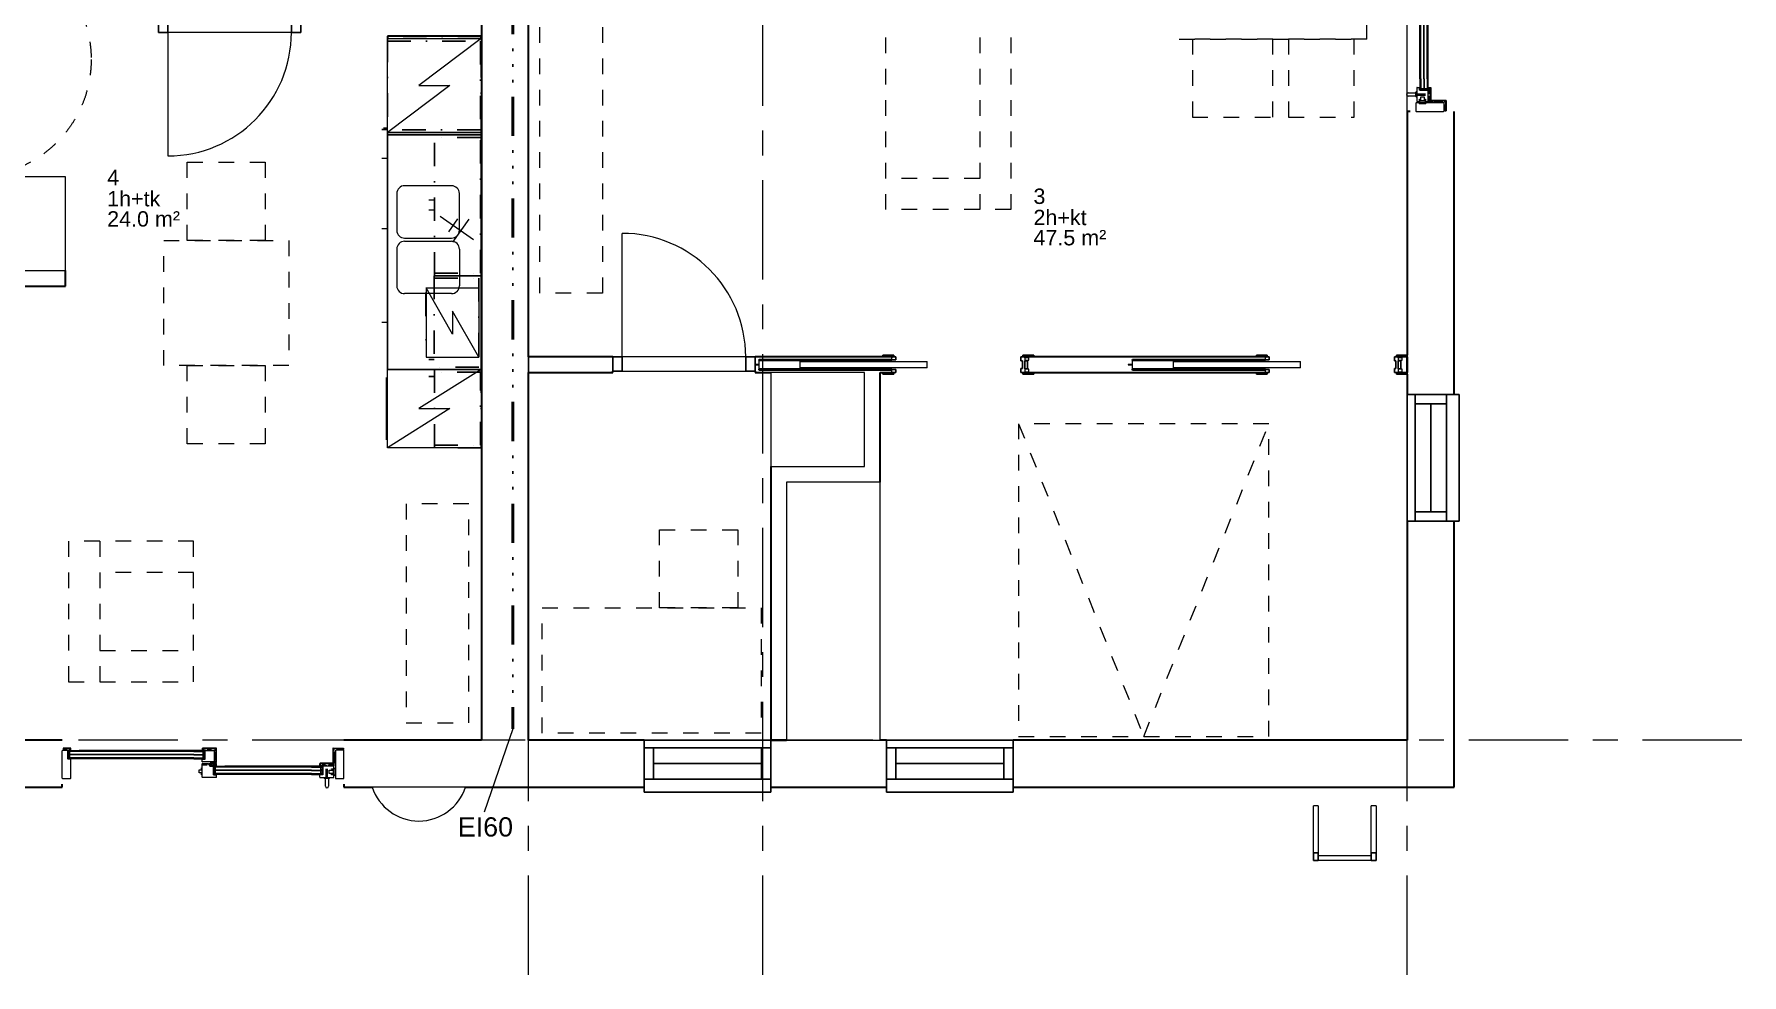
# Model space of a CAD drawing. Header units: millimetres. Extents: x -46592 to 140440, y -36427 to 76663.
# Drawn here: x 38214 to 49133, y 32118 to 38132 of the extents above; entities that cross this region are included whole.
import ezdxf

# ---------------------------------------------------------------- set-up
doc = ezdxf.new("R2010")
doc.units = ezdxf.units.MM
for name, pattern in [('Dash', [317.5, 158.75, -158.75]), ('Grid Line', [1111.25, 635, -158.75, 158.75, -158.75]), ('Katkoviiva 2mm', [200, 100, -100]), ('Katkoviiva 3mm', [300, 150, -150]), ('PALOALUE', [650, 250, -100, 0, -100, 0, -100, 0, -100]), ('Pistekatko 3_2_mm', [350, 150, -100, 0, -100]), ('Pistekatko tiheä', [185, 85, -50, 0, -50])]:
    doc.linetypes.add(name, pattern=pattern)
for name, color, linetype, lineweight in [('AR-A_MERKINNÄT', 8, 'Continuous', 18), ('AR-A_MERKINNÄT-1', 8, 'Dash', 18), ('AR-A_MERKINNÄT-2', 8, 'Continuous', 25), ('AR-A_MERKINNÄT-3', 8, 'Pistekatko tiheä', 25), ('AR-A_MERKINNÄT-4', 8, 'PALOALUE', 50), ('AR-A_MERKINNÄT_TXT', 8, 'Continuous', 9), ('AR-C_APUVIIVA-3', 1, 'Katkoviiva 2mm', 18), ('AR-T_TEKSTI-HNRO', 3, 'Continuous', 9), ('AR-X1_EROHUTVIIVA', 11, 'Continuous', 18), ('AR-X2_OHUTVIIVA', 9, 'Continuous', 18), ('AR-Y_MODVIIVA-1', 8, 'Grid Line', 9), ('AR1235_VP', 6, 'Continuous', 18), ('AR1241_US-1', 1, 'Continuous', 35), ('AR1242_IKKUNA', 4, 'Continuous', 18), ('AR1242_IKKUNA-1', 4, 'Continuous', 25), ('AR1243_ULKOOVI', 3, 'Continuous', 18), ('AR1243_ULKOOVI-1', 3, 'Continuous', 25), ('AR1311_VS', 2, 'Continuous', 18), ('AR1311_VS-1', 2, 'Continuous', 35), ('AR1331_KIINTO', 3, 'Continuous', 18), ('AR1331_KIINTO-1', 3, 'Continuous', 25), ('AR1331_KIINTO-2', 3, 'Pistekatko 3_2_mm', 25), ('AR19_MUURAK', 6, 'Continuous', 18), ('AR19_MUURAK-1', 6, 'Continuous', 25), ('AR21_PUTKIOSA', 6, 'Continuous', 18), ('AR23_SÄHKÖ-OSA', 6, 'Continuous', 18), ('AR23_SÄHKÖ-OSA-2', 6, 'Katkoviiva 3mm', 18)]:
    doc.layers.add(name, color=color, linetype=linetype, lineweight=lineweight)
doc.styles.add('Arial_2', font='arial.ttf', dxfattribs={"height": 98.353293})
doc.styles.add('Arial_3', font='arial.ttf', dxfattribs={"height": 122.941617})

# ---------------------------------------------------------------- blocks, each defined once
blk = doc.blocks.new('SD CLEAR SLIDING TYPE A - Black _RAL 9011__Ext_ _ Chestnut Stained Wood_Int_-1707675-04 2_ krs')
at = {"layer": 'AR-A_MERKINNÄT'}
for p, q in [((-637, 95), (-637, 145)), ((-617, 145), (-617, 95)), ((-735, 93), (-735, -82)), ((-684, 96), (-732, 96)), ((-685, 73), (-685, 31)), ((-685, 73), (-681, 73)), ((-681, 31), (-685, 31)), ((-681, 73), (-681, 93)), ((-674, 73), (-681, 73)), ((-681, 73), (-681, 31)), ((-681, 73), (-674, 73)), ((-681, 31), (-681, 73)), ((-681, -82), (-681, 31)), ((-681, 31), (-674, 31)), ((-674, 31), (-681, 31)), ((-668, 70), (-674, 73)), ((-674, 73), (-668, 70)), ((-674, 31), (-668, 35)), ((-668, 35), (-674, 31)), ((-673, 14), (-640, 14)), ((-673, 14), (-673, -2)), ((-672, 87), (-672, 73)), ((-672, 73), (-664, 71)), ((-664, 33), (-672, 31)), ((-664, 33), (-672, 31)), ((-672, 31), (-672, 19)), ((-671, 12), (-671, 7)), ((-660, 12), (-671, 12)), ((-671, 7), (-669, 7)), ((-591, 89), (-670, 89)), ((-591, 89), (-670, 89)), ((-669, 16), (-603, 16)), ((-668, 35), (-668, 70)), ((-668, 70), (-668, 35)), ((-668, 7), (-668, 0)), ((-664, 71), (-657, 71)), ((-657, 68), (-664, 68)), ((-664, 68), (-664, 63)), ((-664, 63), (-642, 63)), ((-664, 41), (-664, 36)), ((-642, 41), (-664, 41)), ((-664, 41), (-664, 36)), ((-664, 36), (-657, 36)), ((-664, 36), (-657, 36)), ((-657, 33), (-664, 33)), ((-657, 33), (-664, 33)), ((-660, 0), (-660, 12)), ((-659, 16), (-659, 14)), ((-641, 12), (-659, 12)), ((-659, 12), (-659, 0)), ((-657, 71), (-657, 68)), ((-657, 36), (-657, 33)), ((-657, 36), (-657, 33)), ((-652, 9), (-654, 8)), ((-654, 8), (-646, 8)), ((-652, 16), (-652, 9)), ((-652, 9), (-648, 9)), ((-648, 16), (-648, 9)), ((-648, 9), (-646, 8)), ((-644, 89), (-644, 92)), ((-609, 89), (-644, 89)), ((-642, 63), (-642, 41)), ((-641, 95), (-612, 95)), ((-641, 0), (-641, 12)), ((-641, 7), (-641, -2)), ((-640, 16), (-640, 14)), ((-640, 14), (-640, 9)), ((-622, 9), (-622, 14)), ((-622, 14), (-601, 14)), ((-621, 16), (-621, 14)), ((-603, 12), (-621, 12)), ((-621, 12), (-621, 9)), ((-614, 9), (-616, 8)), ((-616, 8), (-608, 8)), ((-614, 16), (-614, 9)), ((-614, 9), (-610, 9)), ((-613, -2), (-613, 7)), ((-610, 16), (-610, 9)), ((-610, 9), (-608, 8)), ((-609, 92), (-609, 89)), ((-603, 0), (-603, 12)), ((-602, 14), (-602, 16)), ((-601, 14), (-601, 0)), ((-601, 12), (-591, 12)), ((-591, 11), (-601, 11)), ((-600, 18), (-600, 71)), ((-600, 18), (-600, 71)), ((-600, 71), (-582, 71)), ((-584, 89), (-591, 89)), ((-584, 89), (-591, 89)), ((-591, 14), (-591, 12)), ((-591, 14), (-582, 14)), ((-591, 8), (-591, 11)), ((-584, 8), (-591, 8)), ((-590, 69), (-590, 71)), ((-582, 69), (-590, 69)), ((-584, 0), (-584, 8)), ((-582, 87), (-582, 71)), ((-582, 71), (-582, 69)), ((-582, 14), (-582, -1)), ((80, 12), (80, -1)), ((81, 14), (89, 14)), ((81, 12), (87, 12)), ((81, 10), (81, 12)), ((81, 0), (81, 7)), ((87, 9), (82, 9)), ((82, 8), (88, 8)), ((87, 12), (87, 9)), ((89, 14), (89, 12)), ((99, 12), (89, 12)), ((89, 11), (98, 11)), ((89, 9), (89, 10)), ((98, 71), (98, 18)), ((99, 10), (99, 0)), ((100, 14), (100, 16)), ((121, 16), (100, 16)), ((119, 14), (100, 14)), ((100, 12), (118, 12)), ((100, 0), (100, 12)), ((108, 9), (106, 8)), ((106, 8), (113, 8)), ((108, 16), (108, 9)), ((108, 9), (112, 9)), ((112, 16), (112, 9)), ((112, 9), (113, 8)), ((115, 7), (115, 0)), ((118, 7), (116, 7)), ((117, 0), (117, 6)), ((117, 6), (119, 6)), ((118, 12), (118, 7)), ((119, 16), (119, 14)), ((120, 7), (120, 13)), ((121, 16), (121, 0)), ((140, 11), (170, 11)), ((140, -1), (140, 11)), ((1011, 93), (1011, -29)), ((1062, 96), (1014, 96)), ((1065, 93), (1065, -82)), ((-733, -99), (-733, -91)), ((-732, -85), (-684, -85)), ((-732, -91), (-723, -91)), ((-666, -99), (-732, -99)), ((-724, -92), (-731, -92)), ((-731, -92), (-731, -97)), ((-730, -97), (-724, -97)), ((-724, -97), (-724, -92)), ((-722, -92), (-722, -97)), ((-722, -97), (-714, -97)), ((-714, -97), (-714, -88)), ((-713, -87), (-713, -85)), ((-694, -87), (-713, -87)), ((-695, -88), (-713, -88)), ((-713, -88), (-713, -97)), ((-713, -97), (-695, -97)), ((-706, -91), (-707, -93)), ((-707, -93), (-700, -93)), ((-706, -85), (-706, -91)), ((-706, -91), (-702, -91)), ((-702, -85), (-702, -91)), ((-702, -91), (-700, -93)), ((-695, -97), (-695, -88)), ((-694, -85), (-694, -87)), ((-693, -88), (-693, -97)), ((-692, -97), (-667, -97)), ((-681, -27), (-677, -27)), ((-681, -34), (-672, -34)), ((-681, -38), (-672, -38)), ((-677, -46), (-681, -46)), ((-681, -53), (-677, -53)), ((-681, -61), (-672, -61)), ((-681, -64), (-672, -64)), ((-677, -72), (-681, -72)), ((-677, -8), (-677, -16)), ((-677, -16), (-671, -16)), ((-677, -27), (-677, -46)), ((-677, -53), (-677, -72)), ((-665, -7), (-676, -7)), ((-667, -26), (-676, -26)), ((-676, -45), (-676, -27)), ((-676, -27), (-667, -27)), ((-667, -45), (-676, -45)), ((-676, -46), (-667, -46)), ((-667, -52), (-676, -52)), ((-676, -72), (-676, -54)), ((-676, -54), (-667, -54)), ((-667, -72), (-676, -72)), ((-676, -73), (-667, -73)), ((-674, -85), (-674, -93)), ((-667, -85), (-674, -85)), ((-667, -93), (-674, -93)), ((-673, -2), (-583, -2)), ((-672, -34), (-671, -32)), ((-672, -38), (-672, -34)), ((-672, -38), (-671, -40)), ((-672, -61), (-671, -59)), ((-672, -64), (-672, -61)), ((-672, -64), (-671, -66)), ((-671, -16), (-671, -9)), ((-671, -40), (-671, -32)), ((-671, -66), (-671, -59)), ((-670, -9), (-667, -9)), ((-668, 0), (-661, 0)), ((-666, -9), (-666, -25)), ((-666, -28), (-666, -45)), ((-666, -47), (-666, -52)), ((-666, -54), (-666, -71)), ((-666, -73), (-666, -85)), ((-666, -97), (-666, -93)), ((-665, -98), (-665, -8)), ((-659, 0), (-641, 0)), ((-644, -1), (-609, -1)), ((-613, 0), (-603, 0)), ((-601, 0), (-584, 0)), ((80, -2), (119, -2)), ((80, -7), (80, -99)), ((91, -7), (80, -7)), ((80, -99), (169, -99)), ((81, -88), (87, -88)), ((81, -91), (81, -88)), ((81, -91), (87, -91)), ((98, 0), (82, 0)), ((82, -9), (86, -9)), ((82, -9), (82, -25)), ((82, -26), (92, -26)), ((82, -27), (82, -44)), ((82, -27), (91, -27)), ((82, -45), (91, -45)), ((82, -46), (92, -46)), ((82, -47), (82, -52)), ((82, -52), (91, -52)), ((82, -54), (82, -72)), ((82, -54), (91, -54)), ((82, -72), (91, -72)), ((82, -73), (92, -73)), ((82, -85), (82, -73)), ((89, -85), (82, -85)), ((82, -93), (89, -93)), ((82, -97), (82, -93)), ((114, -97), (82, -97)), ((86, -9), (86, -16)), ((86, -16), (92, -16)), ((86, -32), (86, -40)), ((86, -32), (88, -34)), ((86, -40), (88, -38)), ((86, -59), (88, -61)), ((86, -59), (86, -66)), ((86, -66), (88, -64)), ((87, -88), (87, -91)), ((88, -9), (91, -9)), ((88, -9), (88, -14)), ((88, -14), (91, -14)), ((88, -34), (95, -34)), ((88, -34), (88, -38)), ((88, -38), (95, -38)), ((88, -61), (88, -64)), ((88, -61), (95, -61)), ((88, -64), (95, -64)), ((89, -93), (89, -85)), ((91, -9), (91, -14)), ((91, -27), (91, -45)), ((91, -54), (91, -72)), ((92, -46), (92, -26)), ((92, -53), (95, -53)), ((92, -53), (92, -73)), ((92, -72), (95, -72)), ((92, -8), (92, -16)), ((93, -26), (95, -26)), ((93, -45), (95, -45)), ((95, -82), (95, -11)), ((95, -11), (170, -11)), ((149, -84), (97, -84)), ((115, 0), (101, 0)), ((114, -86), (114, -97)), ((114, -86), (136, -86)), ((116, -84), (116, -86)), ((116, -88), (134, -88)), ((116, -97), (116, -88)), ((116, -97), (134, -97)), ((120, 0), (117, 0)), ((123, -91), (121, -93)), ((121, -93), (129, -93)), ((123, -84), (123, -91)), ((123, -91), (127, -91)), ((127, -84), (127, -91)), ((127, -91), (129, -93)), ((134, -97), (134, -88)), ((135, -84), (135, -86)), ((136, -97), (136, -86)), ((168, -97), (136, -97)), ((152, -29), (152, -81)), ((170, -29), (152, -29)), ((161, -87), (161, -93)), ((170, -87), (161, -87)), ((161, -93), (168, -93)), ((168, -93), (168, -97)), ((170, -11), (170, -29)), ((170, -99), (170, -87)), ((1011, -29), (1029, -29)), ((1011, -87), (1020, -87)), ((1011, -87), (1011, -98)), ((1012, -99), (1060, -99)), ((1013, -88), (1018, -88)), ((1013, -91), (1013, -88)), ((1018, -91), (1013, -91)), ((1013, -93), (1020, -93)), ((1013, -97), (1013, -93)), ((1039, -97), (1013, -97)), ((1018, -88), (1018, -91)), ((1020, -87), (1020, -93)), ((1029, -83), (1029, -29)), ((1062, -85), (1031, -85)), ((1039, -88), (1039, -97)), ((1040, -85), (1040, -87)), ((1059, -88), (1041, -88)), ((1041, -88), (1041, -97)), ((1041, -97), (1059, -97)), ((1048, -91), (1046, -93)), ((1046, -93), (1054, -93)), ((1048, -85), (1048, -91)), ((1048, -91), (1052, -91)), ((1052, -85), (1052, -91)), ((1052, -91), (1054, -93)), ((1059, -87), (1059, -85)), ((1059, -97), (1059, -88)), ((1060, -90), (1060, -88)), ((1060, -99), (1060, -90))]:
    blk.add_line(p, q, dxfattribs=at)
for centre, radius, start, end in [((-627, 145), 10, 0, 180), ((-732, 93), 3, 90, 180), ((-684, 93), 3, 0, 90), ((-670, 87), 2, 90, 180), ((-669, 19), 3, 180, 270), ((-669, 7), 0.5, 360, 90), ((-668, 0), 0.5, 180, 270), ((-661, 0), 0.5, 270, 0), ((-641, 92), 3, 90, 180), ((-612, 92), 3, 0, 90), ((-603, 19), 3, 270, 0), ((-584, 87), 2, 0.3256, 90), ((81, 12), 1.5, 90, 180), ((82, 10), 0.5, 180, 270), ((82, 7), 0.5, 90, 180), ((82, 0), 0.5, 180, 270), ((88, 9), 1, 270, 0), ((89, 10), 0.5, 90, 180), ((100, 18), 2, 180, 270), ((98, 10), 0.5, 0, 90), ((98, 0), 0.5, 270, 360), ((101, 12), 1.5, 106.2331, 180), ((101, 0), 0.5, 180, 270), ((116, 7), 0.5, 90, 180), ((115, 0), 0.5, 270, 360), ((117, 0), 0.5, 180, 270), ((119, 13), 1, 360, 90), ((119, 7), 1, 270, 0), ((1014, 93), 3, 87.2605, 182.5626), ((1062, 93), 3, 0, 90), ((-732, -82), 3, 180, 270), ((-732, -91), 0.5, 90, 180), ((-732, -99), 0.5, 180, 270), ((-730, -97), 0.5, 180, 270), ((-724, -97), 0.5, 270, 0), ((-723, -92), 1, 0, 90), ((-722, -97), 0.5, 180, 270), ((-713, -88), 1, 90, 180), ((-714, -97), 0.5, 270.3394, 0), ((-695, -97), 0.5, 270, 0), ((-694, -88), 1, 0, 90), ((-692, -97), 0.5, 180, 270), ((-684, -82), 3, 270, 0), ((-676, -8), 1, 90, 180), ((-676, -27), 1, 90, 180), ((-676, -45), 1, 180, 270), ((-676, -53), 1, 90, 180), ((-676, -72), 1, 180, 270), ((-670, -9), 0.5, 90, 180), ((-667, -9), 0.5, 360, 90), ((-667, -25), 0.5, 270, 0), ((-667, -28), 0.5, 0, 90), ((-667, -45), 0.5, 270, 0), ((-667, -47), 0.5, 0, 90), ((-667, -52), 0.5, 270, 0), ((-667, -54), 0.5, 0, 90), ((-667, -71), 0.5, 270, 0), ((-667, -73), 0.5, 0, 90), ((-667, -85), 0.5, 270, 0), ((-667, -93), 0.5, 0, 90), ((-667, -97), 0.5, 270, 0), ((-666, -98), 1, 270, 0), ((-665, -8), 0.5, 0, 90), ((-583, -1), 0.5, 270, 0), ((80, -1), 0.5, 180, 270), ((80, -7), 0.5, 90, 180), ((80, -99), 0.5, 180, 270), ((82, -25), 0.5, 180, 270), ((82, -27), 0.5, 90, 180), ((82, -44), 0.5, 180, 270), ((82, -47), 0.5, 90, 180), ((82, -52), 0.5, 180, 270), ((82, -54), 0.5, 90, 180), ((82, -97), 0.5, 180, 270), ((91, -53), 1, 0, 90), ((91, -8), 1, 0, 90), ((97, -82), 2, 180, 270), ((119, -1), 1, 270, 30), ((122, 0), 1, 180, 270), ((149, -81), 3, 270, 360), ((169, -99), 0.5, 270, 0), ((1012, -98), 1, 180, 270), ((1013, -93), 0.5, 90, 180), ((1013, -97), 0.5, 180, 270), ((1031, -83), 2, 180, 268.97), ((1040, -88), 1, 90.1375, 180), ((1039, -97), 0.5, 270, 0), ((1059, -88), 1, 0, 90.1375), ((1062, -82), 3, 270, 360)]:
    blk.add_arc(centre, radius, start, end, dxfattribs=at)
at = {"layer": 'AR-A_MERKINNÄT-1'}
for p, q in [((-643, -1), (-643, 2)), ((-643, 2), (-610, 2)), ((-631, 95), (-631, 33)), ((-623, 95), (-623, 33)), ((-610, -1), (-610, 2)), ((-643, -1), (-610, -1))]:
    blk.add_line(p, q, dxfattribs=at)
at = {"layer": 'AR-X2_OHUTVIIVA'}
for p, q in [((-600, 69), (-600, 17)), ((-528, 69), (-600, 69)), ((-594, 63), (-600, 63)), ((-594, 45), (-600, 45)), ((-594, 41), (-600, 41)), ((-594, 23), (-600, 23)), ((-600, 17), (-528, 17)), ((-598, 60), (-595, 63)), ((-598, 48), (-598, 60)), ((-595, 45), (-598, 48)), ((-598, 38), (-595, 41)), ((-598, 26), (-598, 38)), ((-595, 23), (-598, 26)), ((-597, 59), (-595, 62)), ((-597, 48), (-597, 59)), ((-595, 46), (-597, 48)), ((-597, 37), (-595, 40)), ((-597, 26), (-597, 37)), ((-597, 33), (-597, 35)), ((-595, 24), (-597, 26)), ((-528, 63), (-595, 63)), ((-595, 62), (-589, 62)), ((-589, 46), (-595, 46)), ((-528, 45), (-595, 45)), ((-528, 41), (-595, 41)), ((-595, 40), (-589, 40)), ((-589, 24), (-595, 24)), ((-528, 23), (-595, 23)), ((-589, 62), (-589, 46)), ((-589, 62), (-589, 58)), ((-589, 40), (-589, 24)), ((-588, 63), (-588, 45)), ((-588, 41), (-588, 23)), ((-528, 69), (26, 69)), ((-528, 63), (26, 63)), ((-528, 45), (26, 45)), ((-528, 41), (26, 41)), ((-528, 23), (26, 23)), ((-528, 17), (26, 17)), ((26, 69), (98, 69)), ((26, 63), (93, 63)), ((26, 45), (93, 45)), ((26, 41), (93, 41)), ((26, 23), (93, 23)), ((98, 17), (26, 17)), ((80, 87), (80, 71)), ((98, 71), (80, 71)), ((80, 71), (80, 69)), ((80, 69), (91, 69)), ((98, 71), (81, 71)), ((98, 71), (81, 71)), ((82, 89), (89, 89)), ((86, 63), (86, 45)), ((86, 41), (86, 23)), ((87, 62), (87, 46)), ((87, 62), (87, 58)), ((93, 62), (87, 62)), ((87, 46), (93, 46)), ((93, 40), (87, 40)), ((87, 40), (87, 24)), ((87, 24), (93, 24)), ((89, 89), (168, 89)), ((91, 69), (91, 71)), ((92, 63), (98, 63)), ((92, 45), (98, 45)), ((92, 41), (98, 41)), ((92, 23), (98, 23)), ((96, 60), (93, 63)), ((95, 59), (93, 62)), ((93, 46), (95, 48)), ((93, 45), (96, 48)), ((96, 38), (93, 41)), ((95, 37), (93, 40)), ((93, 23), (96, 26)), ((93, 24), (95, 26)), ((95, 48), (95, 59)), ((95, 26), (95, 37)), ((95, 33), (95, 35)), ((96, 48), (96, 60)), ((96, 26), (96, 38)), ((98, 69), (98, 17)), ((127, 5), (127, -1)), ((130, 5), (127, 5)), ((130, -1), (130, 5)), ((170, 87), (170, 2)), ((170, 71), (174, 71)), ((174, 27), (170, 27)), ((174, 71), (174, 59)), ((174, 59), (190, 59)), ((174, 39), (174, 27)), ((190, 39), (174, 39)), ((190, 59), (190, 39)), ((127, -1), (122, -1)), ((167, -1), (130, -1)), ((152, -31), (152, -83)), ((224, -31), (152, -31)), ((158, -37), (152, -37)), ((158, -55), (152, -55)), ((158, -59), (152, -59)), ((158, -77), (152, -77)), ((152, -83), (224, -83)), ((154, -40), (157, -37)), ((154, -52), (154, -40)), ((157, -55), (154, -52)), ((154, -62), (157, -59)), ((154, -74), (154, -62)), ((157, -77), (154, -74)), ((155, -41), (157, -38)), ((155, -52), (155, -41)), ((157, -54), (155, -52)), ((155, -63), (157, -60)), ((155, -74), (155, -63)), ((155, -67), (155, -65)), ((157, -76), (155, -74)), ((224, -37), (157, -37)), ((157, -38), (163, -38)), ((163, -54), (157, -54)), ((224, -55), (157, -55)), ((224, -59), (157, -59)), ((157, -60), (163, -60)), ((163, -76), (157, -76)), ((224, -77), (157, -77)), ((163, -38), (163, -54)), ((163, -38), (163, -42)), ((163, -60), (163, -76)), ((164, -37), (164, -55)), ((164, -59), (164, -77)), ((224, -31), (957, -31)), ((224, -37), (957, -37)), ((224, -55), (957, -55)), ((224, -59), (957, -59)), ((224, -77), (957, -77)), ((224, -83), (957, -83)), ((957, -31), (1029, -31)), ((957, -37), (1024, -37)), ((957, -55), (1024, -55)), ((957, -59), (1024, -59)), ((957, -77), (1024, -77)), ((1029, -83), (957, -83)), ((1017, -37), (1017, -55)), ((1017, -59), (1017, -77)), ((1018, -38), (1018, -54)), ((1018, -38), (1018, -42)), ((1024, -38), (1018, -38)), ((1018, -54), (1024, -54)), ((1024, -60), (1018, -60)), ((1018, -60), (1018, -76)), ((1018, -76), (1024, -76)), ((1023, -37), (1029, -37)), ((1023, -55), (1029, -55)), ((1023, -59), (1029, -59)), ((1023, -77), (1029, -77)), ((1027, -40), (1024, -37)), ((1026, -41), (1024, -38)), ((1024, -54), (1026, -52)), ((1024, -55), (1027, -52)), ((1027, -62), (1024, -59)), ((1026, -63), (1024, -60)), ((1024, -77), (1027, -74)), ((1024, -76), (1026, -74)), ((1026, -52), (1026, -41)), ((1026, -74), (1026, -63)), ((1026, -67), (1026, -65)), ((1027, -52), (1027, -40)), ((1027, -74), (1027, -62)), ((1029, -31), (1029, -83))]:
    blk.add_line(p, q, dxfattribs=at)
for centre, radius, start, end in [((82, 87), 2, 90, 179.5197), ((167, 2), 3, 270, 360), ((168, 87), 2, 0.4144, 90)]:
    blk.add_arc(centre, radius, start, end, dxfattribs=at)
blk = doc.blocks.new('IKK1 - yksiaukkoinen - 8x20-1776327-04 2_ krs')
at = {"layer": 'AR-A_MERKINNÄT-2'}
for p, q in [((-405, 95), (405, 95)), ((-345, 95), (-345, -105)), ((345, 95), (345, -105)), ((-405, -105), (405, -105)), ((-345, -5), (345, -5))]:
    blk.add_line(p, q, dxfattribs=at)
at = {"layer": 'AR-A_MERKINNÄT-3'}
for p, q in [((-405, 95), (405, 95)), ((-345, 95), (-345, -105)), ((345, 95), (345, -105)), ((-405, -105), (405, -105))]:
    blk.add_line(p, q, dxfattribs=at)
at = {"layer": 'AR1242_IKKUNA-1'}
for p, q in [((405, 177), (-405, 177)), ((-405, 177), (-405, -155)), ((405, -155), (405, 177)), ((-405, -155), (405, -155))]:
    blk.add_line(p, q, dxfattribs=at)
blk = doc.blocks.new('Unico_Intonaco_sp90 - Clearance 600-1769936-04 2_ krs')
at = {"layer": 'AR1243_ULKOOVI'}
for p, q in [((-425, 44.3), (-450, 44.3)), ((-450, 44.3), (-450, 29.3)), ((-450, 29.3), (-425.7, 29.3)), ((-425.7, 27), (-441.5, 27)), ((-441.5, 27), (-441.5, -27)), ((-440.8, -26), (-440.8, 26)), ((-440.8, 26), (-425, 26)), ((-425.7, 29.3), (-425.7, 27)), ((-425, 26), (-425, 44.3)), ((200, 20), (1015, 20)), ((200, 20), (200, -20)), ((427, 45), (425, 45)), ((425, 45), (425, 27)), ((425, 27), (1275, 27)), ((427, 29), (427, 45)), ((1277, 29), (427, 29)), ((1015, -20), (1015, 20)), ((1275, 27), (1275, -27)), ((1277, 1), (1277, 29)), ((1302.1, 1), (1277, 1)), ((1302.1, -1), (1302.1, 1)), ((-425.7, -29.3), (-450, -29.3)), ((-450, -29.3), (-450, -44.3)), ((-450, -44.3), (-425, -44.3)), ((-441.5, -27), (-425.7, -27)), ((-425, -26), (-440.8, -26)), ((-425.7, -27), (-425.7, -29.3)), ((-425, -44.3), (-425, -26)), ((1015, -20), (200, -20)), ((1275, -27), (425, -27)), ((425, -27), (425, -45)), ((425, -45), (427, -45)), ((427, -45), (427, -29)), ((427, -29), (1277, -29)), ((1277, -29), (1277, -1)), ((1277, -1), (1302.1, -1))]:
    blk.add_line(p, q, dxfattribs=at)
at = {"layer": 'AR1243_ULKOOVI-1'}
for p, q in [((-412.5, 60.5), (-482.5, 60.5)), ((-482.5, 60.5), (-482.5, 50)), ((-482.5, 50), (-412.5, 50)), ((-425, 50), (-425, 44.3)), ((-400, 50), (-425, 50)), ((-425, 26), (-425, -26)), ((-412.5, 50), (-412.5, 60.5)), ((-410, -25), (-410, 25)), ((-410, 25), (-400, 25)), ((-400, 25), (-400, 50)), ((425, 50), (400, 50)), ((400, 50), (400, 31)), ((400, 31), (425, 31)), ((482.5, 60.5), (412.5, 60.5)), ((412.5, 60.5), (412.5, 50)), ((412.5, 50), (482.5, 50)), ((425, 45), (425, 50)), ((482.5, 50), (482.5, 60.5)), ((-412.5, -50), (-482.5, -50)), ((-482.5, -50), (-482.5, -60.5)), ((-482.5, -60.5), (-412.5, -60.5)), ((-425, -44.3), (-425, -50)), ((-425, -50), (-400, -50)), ((-412.5, -60.5), (-412.5, -50)), ((-400, -25), (-410, -25)), ((-400, -50), (-400, -25)), ((425, -31), (400, -31)), ((400, -31), (400, -50)), ((400, -50), (425, -50)), ((412.5, -50), (412.5, -60.5)), ((482.5, -50), (412.5, -50)), ((412.5, -60.5), (482.5, -60.5)), ((425, -50), (425, -45)), ((482.5, -60.5), (482.5, -50))]:
    blk.add_line(p, q, dxfattribs=at)
blk = doc.blocks.new('Unico_Intonaco_sp90 - Clearance 600-1841574-04 2_ krs')
at = {"layer": 'AR1243_ULKOOVI'}
for p, q in [((-425, 44.3), (-450, 44.3)), ((-450, 44.3), (-450, 29.3)), ((-450, 29.3), (-425.7, 29.3)), ((-425.7, 27), (-441.5, 27)), ((-441.5, 27), (-441.5, -27)), ((-440.8, -26), (-440.8, 26)), ((-440.8, 26), (-425, 26)), ((-425.7, 29.3), (-425.7, 27)), ((-425, 26), (-425, 44.3)), ((200, 20), (1015, 20)), ((200, 20), (200, -20)), ((427, 45), (425, 45)), ((425, 45), (425, 27)), ((425, 27), (1275, 27)), ((427, 29), (427, 45)), ((1277, 29), (427, 29)), ((1015, -20), (1015, 20)), ((1275, 27), (1275, -27)), ((1277, 1), (1277, 29)), ((1302.1, 1), (1277, 1)), ((1302.1, -1), (1302.1, 1)), ((-425.7, -29.3), (-450, -29.3)), ((-450, -29.3), (-450, -44.3)), ((-450, -44.3), (-425, -44.3)), ((-441.5, -27), (-425.7, -27)), ((-425, -26), (-440.8, -26)), ((-425.7, -27), (-425.7, -29.3)), ((-425, -44.3), (-425, -26)), ((1015, -20), (200, -20)), ((1275, -27), (425, -27)), ((425, -27), (425, -45)), ((425, -45), (427, -45)), ((427, -45), (427, -29)), ((427, -29), (1277, -29)), ((1277, -29), (1277, -1)), ((1277, -1), (1302.1, -1))]:
    blk.add_line(p, q, dxfattribs=at)
at = {"layer": 'AR1243_ULKOOVI-1'}
for p, q in [((-482.5, 60.5), (-412.5, 60.5)), ((-482.5, 50), (-482.5, 60.5)), ((-412.5, 50), (-482.5, 50)), ((-425, 50), (-400, 50)), ((-425, 44.3), (-425, 50)), ((-425, -26), (-425, 26)), ((-412.5, 60.5), (-412.5, 50)), ((-410, 25), (-410, -25)), ((-400, 25), (-410, 25)), ((-400, 50), (-400, 25)), ((400, 50), (425, 50)), ((400, 31), (400, 50)), ((425, 31), (400, 31)), ((412.5, 60.5), (482.5, 60.5)), ((412.5, 50), (412.5, 60.5)), ((482.5, 50), (412.5, 50)), ((425, 50), (425, 45)), ((482.5, 60.5), (482.5, 50)), ((-482.5, -50), (-412.5, -50)), ((-482.5, -60.5), (-482.5, -50)), ((-412.5, -60.5), (-482.5, -60.5)), ((-425, -50), (-425, -44.3)), ((-400, -50), (-425, -50)), ((-412.5, -50), (-412.5, -60.5)), ((-410, -25), (-400, -25)), ((-400, -25), (-400, -50)), ((400, -31), (425, -31)), ((400, -50), (400, -31)), ((425, -50), (400, -50)), ((412.5, -60.5), (412.5, -50)), ((412.5, -50), (482.5, -50)), ((482.5, -60.5), (412.5, -60.5)), ((425, -45), (425, -50)), ((482.5, -50), (482.5, -60.5))]:
    blk.add_line(p, q, dxfattribs=at)
blk = doc.blocks.new('ARC_AO - dB sisäovi-puu asunnonovi - 9x21-1934349-04 2_ krs')
at = {"layer": 'AR1243_ULKOOVI'}
for p, q in [((395, 42), (-395, 42)), ((-395, -50), (395, -50)), ((395, -50), (395, -840))]:
    blk.add_line(p, q, dxfattribs=at)
blk.add_arc((395, -50), 790, 180, 270, dxfattribs=at)
at = {"layer": 'AR1243_ULKOOVI-1'}
for p, q in [((-455, 1), (-455, 42)), ((-455, 42), (-395, 42)), ((-395, 42), (-395, -50)), ((395, -50), (395, 42)), ((395, 42), (455, 42)), ((455, 42), (455, -50)), ((-455, -50), (-455, -1)), ((-395, -50), (-455, -50)), ((455, -50), (395, -50))]:
    blk.add_line(p, q, dxfattribs=at)
blk = doc.blocks.new('IV-tulo-poisto - IV-tulo-poisto-2019596-04 2_ krs')
at = {"layer": 'AR19_MUURAK'}
blk.add_line((-298, 0), (298, 0), dxfattribs=at)
blk.add_arc((0, -96), 313, 17.8767, 162.1233, dxfattribs=at)
blk = doc.blocks.new('Talotikas - Talotikas Penttilänkulma2-2069464-04 2_ krs')
at = {"layer": 'AR19_MUURAK'}
for p, q in [((-75, 280), (-75, 580)), ((-45, 630), (295, 630)), ((-45, 600), (295, 600)), ((-45, 580), (-45, 280)), ((295, 280), (295, 580)), ((325, 580), (325, 280)), ((-75, 280), (-45, 280)), ((295, 280), (325, 280))]:
    blk.add_line(p, q, dxfattribs=at)
at = {"layer": 'AR19_MUURAK-1'}
for p, q in [((-45, 630), (-75, 630)), ((-75, 630), (-75, 580)), ((-75, 580), (-45, 580)), ((-45, 580), (-45, 630)), ((325, 630), (295, 630)), ((295, 630), (295, 580)), ((295, 580), (325, 580)), ((325, 580), (325, 630))]:
    blk.add_line(p, q, dxfattribs=at)
blk = doc.blocks.new('ARC_OK1 - kostean tilan sisäovi-puu - KPH-elementtiovi - 9x21-1650273-04 2_ krs')
at = {"layer": 'AR1243_ULKOOVI'}
for p, q in [((395, 38), (395, 828)), ((-395, 38), (395, 38)), ((395, -37), (-395, -37))]:
    blk.add_line(p, q, dxfattribs=at)
blk.add_arc((395, 38), 790, 90, 180, dxfattribs=at)
at = {"layer": 'AR1243_ULKOOVI-1'}
for p, q in [((-395, 38), (-455, 38)), ((-455, 38), (-455, -37)), ((-395, -37), (-395, 38)), ((455, 38), (395, 38)), ((395, 38), (395, -37)), ((455, -37), (455, 38)), ((-455, -37), (-395, -37)), ((395, -37), (455, -37))]:
    blk.add_line(p, q, dxfattribs=at)
blk = doc.blocks.new('Liesi - 500-2134125-04 2_ krs')
at = {"layer": 'AR23_SÄHKÖ-OSA'}
for p, q in [((-250, -20), (250, -20)), ((-250, -20), (0, -420)), ((250, -20), (250, -620)), ((0, -420), (0, -220)), ((0, -220), (250, -620)), ((250, -620), (-250, -620)), ((-200, -627.5), (200, -627.5))]:
    blk.add_line(p, q, dxfattribs=at)
blk = doc.blocks.new('Jääkaappi - 600-2134126-04 2_ krs')
at = {"layer": 'AR23_SÄHKÖ-OSA'}
for p, q in [((-250, 0), (350, 0)), ((-250, -600), (-250, 0)), ((-250, 0), (50, -400)), ((50, -200), (350, -600)), ((50, -400), (50, -200)), ((350, -600), (-250, -600)), ((320, -625), (320, -600))]:
    blk.add_line(p, q, dxfattribs=at)
blk = doc.blocks.new('Päätylevy - 6M-2134127-04 2_ krs')
at = {"layer": 'AR1331_KIINTO-1'}
for p, q in [((37, 0), (37, 600)), ((37, 600), (53, 600)), ((53, 600), (53, 0)), ((53, 0), (37, 0))]:
    blk.add_line(p, q, dxfattribs=at)
blk = doc.blocks.new('Yläkaappi - kaksiovinen - Yläkomero_pariovi_syvyys 3M_K104 9M-2134128-04 2_ krs')
at = {"layer": 'AR1331_KIINTO'}
for p, q in [((-32, 150), (-32, 185)), ((32, 150), (32, 185))]:
    blk.add_line(p, q, dxfattribs=at)
at = {"layer": 'AR1331_KIINTO-2'}
for p, q in [((-450, 150), (450, 150)), ((-450, -150), (-450, 150)), ((-434, 150), (-434, -145)), ((434, -145), (434, 150)), ((450, -150), (450, 150)), ((-450, -150), (450, -150)), ((-434, -145), (434, -145))]:
    blk.add_line(p, q, dxfattribs=at)
blk = doc.blocks.new('Alakaappi_laatikot - 3M-2134137-04 2_ krs')
at = {"layer": 'AR1331_KIINTO'}
blk.add_line((-75, 300), (-75, 335), dxfattribs=at)
blk = doc.blocks.new('Seinäkaappi - KY6_Jääkaapin yläkaappi_K104-2134223-04 2_ krs')
at = {"layer": 'AR1331_KIINTO-1'}
blk.add_line((281.5, -450), (281.5, -485), dxfattribs=at)
at = {"layer": 'AR1331_KIINTO-2'}
for p, q in [((300, 150), (-300, 150)), ((-300, 150), (-300, -450)), ((-284, 145), (284, 145)), ((-284, -450), (-284, 145)), ((284, 145), (284, -450)), ((300, -450), (300, 150)), ((-300, -450), (300, -450))]:
    blk.add_line(p, q, dxfattribs=at)
blk = doc.blocks.new('Seinäkaappi - KY5 Maustekaappi_K104-2134227-04 2_ krs')
at = {"layer": 'AR1331_KIINTO-1'}
blk.add_line((206, 150), (206, 185), dxfattribs=at)
at = {"layer": 'AR1331_KIINTO-2'}
for p, q in [((-250, 150), (250, 150)), ((-250, -150), (-250, 150)), ((-234, 150), (-234, -145)), ((234, -145), (234, 150)), ((250, 150), (250, -150)), ((250, -150), (-250, -150)), ((-234, -145), (234, -145))]:
    blk.add_line(p, q, dxfattribs=at)
blk = doc.blocks.new('SKM - SK5M_K104 6M-2134233-04 2_ krs')
at = {"layer": 'AR1331_KIINTO-1'}
blk.add_line((-160, 336), (-160, 301), dxfattribs=at)
at = {"layer": 'AR1331_KIINTO-2'}
for p, q in [((375, 301), (-225, 301)), ((-225, 301), (-225, 1)), ((-209, 16), (-209, 301)), ((359, 301), (359, 16)), ((375, 301), (375, 1)), ((375, 1), (-225, 1)), ((359, 16), (-209, 16))]:
    blk.add_line(p, q, dxfattribs=at)
at = {"layer": 'AR23_SÄHKÖ-OSA'}
for p, q in [((297, 353), (-147, 353)), ((-147, 353), (-147, 16)), ((1, 185), (297, 353)), ((297, 353), (297, 16)), ((-147, 16), (149, 185)), ((149, 185), (1, 185)), ((297, 16), (-147, 16))]:
    blk.add_line(p, q, dxfattribs=at)
at = {"layer": 'AR23_SÄHKÖ-OSA-2'}
blk.add_line((267, 358), (-37, 358), dxfattribs=at)
blk = doc.blocks.new('Alakaappi_laatikot - 6M-2134241-04 2_ krs')
at = {"layer": 'AR1331_KIINTO'}
blk.add_line((75, -300), (75, -335), dxfattribs=at)
blk = doc.blocks.new('Tiskipöytä - 2 600x30 4-2151762-04 2_ krs')
at = {"layer": 'AR1331_KIINTO'}
for p, q in [((1500, 0), (0, 0)), ((1500, -600), (1500, 0)), ((325, -190), (325, -490)), ((610, -140), (375, -140)), ((660, -490), (660, -190)), ((680, -490), (680, -190)), ((730, -140), (965, -140)), ((1015, -190), (1015, -490)), ((375, -540), (610, -540)), ((730, -540), (965, -540)), ((0, -600), (1500, -600))]:
    blk.add_line(p, q, dxfattribs=at)
for centre, start, end in [((375, -190), 90, 180), ((610, -190), 360, 90), ((730, -190), 90, 180), ((965, -190), 360, 90), ((375, -490), 180, 270), ((610, -490), 270, 0), ((730, -490), 180, 270), ((965, -490), 270, 360)]:
    blk.add_arc(centre, 50, start, end, dxfattribs=at)
at = {"layer": 'AR1331_KIINTO-1'}
for p, q in [((1500, 0), (0, 0)), ((1500, -600), (1500, 0)), ((0, -600), (1500, -600))]:
    blk.add_line(p, q, dxfattribs=at)
at = {"layer": 'AR21_PUTKIOSA'}
for p, q in [((670, -50), (521, -263)), ((539, -80), (686, -184)), ((537, -152), (619, -210))]:
    blk.add_line(p, q, dxfattribs=at)
blk = doc.blocks.new('Paloaluemerkintä - EI60-1905671-04 2_ krs')
at = {"layer": 'AR-A_MERKINNÄT-4'}
blk.add_line((0, 0), (24200, 0), dxfattribs=at)

msp = doc.modelspace()

# ---------------------------------------------------------------- linework, layer by layer
at = {"layer": 'AR-A_MERKINNÄT_TXT'}
msp.add_line((41274, 33690.8), (41091.8, 33158), dxfattribs=at)
at = {"layer": 'AR-C_APUVIIVA-3'}
for p, q in [((41447.1, 36476.9), (41447.1, 38976.9)), ((41847.1, 38976.9), (41847.1, 36476.9)), ((45534.6, 38901), (45534.6, 38101)), ((46734.6, 38101), (46734.6, 38901)), ((43659.9, 37010.1), (43659.9, 38710.1)), ((44259.9, 38710.1), (44259.9, 37010.1)), ((44459.9, 38710.1), (44459.9, 37010.1)), ((45534.6, 38101), (46734.6, 38101)), ((45619.6, 38101), (45619.6, 37601)), ((46134.6, 38101), (45619.6, 38101)), ((46134.6, 37601), (46134.6, 38101)), ((46234.6, 38101), (46234.6, 37601)), ((46734.6, 38101), (46234.6, 38101)), ((46654.6, 37601), (46654.6, 38101)), ((45619.6, 37601), (46134.6, 37601)), ((46234.6, 37601), (46654.6, 37601)), ((39192.2, 36812.7), (39192.2, 37312.7)), ((39192.2, 37312.7), (39692.2, 37312.7)), ((39692.2, 37312.7), (39692.2, 36812.7)), ((44259.9, 37210.1), (43659.9, 37210.1)), ((44459.9, 37010.1), (43659.9, 37010.1)), ((39042.2, 36012.7), (39042.2, 36812.7)), ((39042.2, 36812.7), (39842.2, 36812.7)), ((39692.2, 36812.7), (39192.2, 36812.7)), ((39842.2, 36812.7), (39842.2, 36012.7)), ((41847.1, 36476.9), (41447.1, 36476.9)), ((39842.2, 36012.7), (39042.2, 36012.7)), ((39192.2, 35512.7), (39192.2, 36012.7)), ((39192.2, 36012.7), (39692.2, 36012.7)), ((39692.2, 36012.7), (39692.2, 35512.7)), ((44509, 35641.8), (44509, 33641.8)), ((46109, 35641.8), (44509, 35641.8)), ((44509, 35641.8), (45309, 33641.8)), ((45309, 33641.8), (46109, 35641.8)), ((46109, 33641.8), (46109, 35641.8)), ((39692.2, 35512.7), (39192.2, 35512.7)), ((40992.6, 35128.8), (40592.6, 35128.8)), ((40592.6, 35128.8), (40592.6, 33728.8)), ((40992.6, 33728.8), (40992.6, 35128.8)), ((42212.9, 34464.1), (42212.9, 34964.1)), ((42212.9, 34964.1), (42712.9, 34964.1)), ((42712.9, 34964.1), (42712.9, 34464.1)), ((39234, 34890.9), (38434, 34890.9)), ((38434, 34890.9), (38434, 33990.9)), ((38634, 34890.9), (38634, 33990.9)), ((39234, 33990.9), (39234, 34890.9)), ((39234, 34690.9), (38634, 34690.9)), ((41462.9, 33664.1), (41462.9, 34464.1)), ((41462.9, 34464.1), (42862.9, 34464.1)), ((42712.9, 34464.1), (42212.9, 34464.1)), ((42862.9, 34464.1), (42862.9, 33664.1)), ((38634, 34190.9), (39234, 34190.9)), ((38434, 33990.9), (39234, 33990.9)), ((40592.6, 33728.8), (40992.6, 33728.8)), ((42862.9, 33664.1), (41462.9, 33664.1)), ((44509, 33641.8), (46109, 33641.8))]:
    msp.add_line(p, q, dxfattribs=at)
msp.add_circle((37828.7, 37970.2), 750, dxfattribs=at)
at = {"layer": 'AR-X1_EROHUTVIIVA'}
for p, q in [((38414.1, 37220.2), (37914.1, 37220.2)), ((38414.1, 36620.2), (38414.1, 37220.2)), ((37914.1, 36620.2), (38414.1, 36620.2)), ((43524, 35968.5), (42924, 35968.5)), ((42924, 35968.5), (42924, 35368.5)), ((43524, 35368.5), (43524, 35968.5)), ((42924, 35368.5), (43524, 35368.5)), ((43624, 35268.5), (43024, 35268.5)), ((43024, 35268.5), (43024, 33618.5)), ((43624, 33618.5), (43624, 35268.5)), ((43024, 33618.5), (43624, 33618.5))]:
    msp.add_line(p, q, dxfattribs=at)
at = {"layer": 'AR-Y_MODVIIVA-1'}
for p, q in [((41374, 32118), (41374, 59825.4)), ((42874, 32118), (42874, 59825.4)), ((46994, 32118), (46994, 59825.4)), ((49133.2, 33618.5), (29793.3, 33618.5))]:
    msp.add_line(p, q, dxfattribs=at)
at = {"layer": 'AR1235_VP'}
for p, q in [((46994, 37755.5), (46994, 39438.5)), ((46994, 37638.5), (46994, 37738.4))]:
    msp.add_line(p, q, dxfattribs=at)
at = {"layer": 'AR1241_US-1'}
for p, q in [((41374, 36068.5), (41374, 42041)), ((41074, 39796.2), (41074, 33618.5)), ((47013, 37638.5), (46994, 37638.5)), ((46994, 37638.5), (46994, 36079)), ((47294, 35828.5), (47294, 37638.5)), ((46994, 36068.5), (46994, 35968.5)), ((41374, 33618.5), (41374, 35968.5)), ((46994, 35958), (46994, 35828.5)), ((46994, 35018.5), (46994, 33618.5)), ((47294, 33318.5), (47294, 35018.5)), ((38394.1, 33618.5), (38024.1, 33618.5)), ((41074, 33618.5), (40194.1, 33618.5)), ((42114, 33618.5), (41374, 33618.5)), ((43024, 33618.5), (42924, 33618.5)), ((43664, 33618.5), (43624, 33618.5)), ((46994, 33618.5), (44474, 33618.5)), ((38024.1, 33318.5), (38394.1, 33318.5)), ((38394.1, 33318.5), (38394.1, 33337.5)), ((40194.1, 33337.5), (40194.1, 33318.5)), ((40194.1, 33318.5), (40376, 33318.5)), ((40972, 33318.5), (42114, 33318.5)), ((42924, 33318.5), (43664, 33318.5)), ((44474, 33318.5), (47294, 33318.5))]:
    msp.add_line(p, q, dxfattribs=at)
at = {"layer": 'AR1311_VS'}
msp.add_line((41374, 36068.5), (41374, 35968.5), dxfattribs=at)
at = {"layer": 'AR1311_VS-1'}
for p, q in [((41073, 38120), (40473, 38120)), ((40473, 38120), (40473, 38104)), ((41073, 38104), (41073, 38120)), ((38414.1, 36520.2), (38414.1, 36620.2)), ((36814.1, 36520.2), (38414.1, 36520.2)), ((41914, 36068.5), (41374, 36068.5)), ((43641.5, 36068.5), (42824, 36068.5)), ((42849, 36047.5), (42849, 36052.5)), ((42849, 36052.5), (43697, 36052.5)), ((46029, 36068.5), (44606.5, 36068.5)), ((45236.5, 36047.5), (45236.5, 36052.5)), ((45236.5, 36052.5), (46084.5, 36052.5)), ((46994, 35968.5), (46994, 36068.5)), ((41374, 35968.5), (41914, 35968.5)), ((41914, 35968.5), (41914, 35976.5)), ((42824, 35976.5), (42824, 35968.5)), ((42824, 35968.5), (42924, 35968.5)), ((42849, 35984.5), (42849, 35989.5)), ((43697, 35984.5), (42849, 35984.5)), ((43624, 35968.5), (43641.5, 35968.5)), ((43624, 35268.5), (43624, 35968.5)), ((44606.5, 35968.5), (46029, 35968.5)), ((45236.5, 35984.5), (45236.5, 35989.5)), ((46084.5, 35984.5), (45236.5, 35984.5)), ((42924, 35368.5), (42924, 33618.5)), ((42924, 33618.5), (43024, 33618.5))]:
    msp.add_line(p, q, dxfattribs=at)

# ---------------------------------------------------------------- block references
at = {"layer": 'AR-A_MERKINNÄT', "rotation": 269.9999999999999}
msp.add_blockref('Paloaluemerkintä - EI60-1905671-04 2_ krs', (41274, 57890.8), dxfattribs=at)
at = {"layer": 'AR1242_IKKUNA'}
for p, rotation in [((47149, 35423.5), 270.0000000000016), ((42519, 33463.5), 180), ((44069, 33463.5), 180)]:
    msp.add_blockref('IKK1 - yksiaukkoinen - 8x20-1776327-04 2_ krs', p, dxfattribs=dict(at, rotation=rotation))
at = {"layer": 'AR1243_ULKOOVI'}
for name, p, rotation in [('SD CLEAR SLIDING TYPE A - Black _RAL 9011__Ext_ _ Chestnut Stained Wood_Int_-1707675-04 2_ krs', (47144, 38373.5), 90.00000000000165), ('ARC_OK1 - kostean tilan sisäovi-puu - KPH-elementtiovi - 9x21-1650273-04 2_ krs', (39464, 38181.7), 180), ('ARC_AO - dB sisäovi-puu asunnonovi - 9x21-1934349-04 2_ krs', (42369, 36018.5), 180), ('Unico_Intonaco_sp90 - Clearance 600-1769936-04 2_ krs', (44124, 36018.5), 180), ('Unico_Intonaco_sp90 - Clearance 600-1841574-04 2_ krs', (46511.5, 36018.5), 180), ('SD CLEAR SLIDING TYPE A - Black _RAL 9011__Ext_ _ Chestnut Stained Wood_Int_-1707675-04 2_ krs', (39459.1, 33468.5), 180)]:
    msp.add_blockref(name, p, dxfattribs=dict(at, rotation=rotation))
at = {"layer": 'AR1331_KIINTO'}
for name, p, rotation in [('Seinäkaappi - KY6_Jääkaapin yläkaappi_K104-2134223-04 2_ krs', (40923, 37804), 269.9999999999657), ('Päätylevy - 6M-2134127-04 2_ krs', (41073, 37451.3), 89.99999999996567), ('Tiskipöytä - 2 600x30 4-2151762-04 2_ krs', (41073, 37488), 269.9999999999994), ('Yläkaappi - kaksiovinen - Yläkomero_pariovi_syvyys 3M_K104 9M-2134128-04 2_ krs', (40923, 37038), 89.99999999996567), ('Alakaappi_laatikot - 3M-2134137-04 2_ krs', (40773, 37413), 89.99999999996567), ('Alakaappi_laatikot - 6M-2134241-04 2_ krs', (40773, 36963), 269.9999999999987), ('SKM - SK5M_K104 6M-2134233-04 2_ krs', (41073.5, 36213), 89.9999999999752), ('Alakaappi_laatikot - 6M-2134241-04 2_ krs', (40773, 36363), 269.9999999999987), ('Seinäkaappi - KY5 Maustekaappi_K104-2134227-04 2_ krs', (40923, 35738), 89.99999999996567)]:
    msp.add_blockref(name, p, dxfattribs=dict(at, rotation=rotation))
at = {"layer": 'AR19_MUURAK', "rotation": 180}
for name, p in [('IV-tulo-poisto - IV-tulo-poisto-2019596-04 2_ krs', (40674, 33318.5)), ('Talotikas - Talotikas Penttilänkulma2-2069464-04 2_ krs', (46719, 33478.5))]:
    msp.add_blockref(name, p, dxfattribs=at)
at = {"layer": 'AR23_SÄHKÖ-OSA'}
for name, p, rotation in [('Jääkaappi - 600-2134126-04 2_ krs', (41073, 37854), 269.9999999999654), ('Liesi - 500-2134125-04 2_ krs', (41093, 35738), 269.999999999966)]:
    msp.add_blockref(name, p, dxfattribs=dict(at, rotation=rotation))

# ---------------------------------------------------------------- texts
at = {"layer": 'AR-A_MERKINNÄT_TXT', "insert": (40922.8, 33125.2), "char_height": 122.94, "width": 421.5, "attachment_point": 1, "line_spacing_factor": 0.938532, "style": 'Arial_3'}
msp.add_mtext('EI60', dxfattribs=at)
at = {"layer": 'AR-T_TEKSTI-HNRO', "attachment_point": 1, "line_spacing_factor": 0.938532, "style": 'Arial_2'}
for s, insert, char_height, width in [('4', (38681, 37264.9), 98.4, 91.2), ('1h+tk', (38681, 37129.3), 98.35, 404.4), ('3', (44603.7, 37144.9), 98.4, 91.2), ('24.0 m²', (38681, 37000.2), 98.35, 554.4), ('2h+kt', (44603.7, 37009.3), 98.35, 404.4), ('47.5 m²', (44603.7, 36880.2), 98.35, 554.4)]:
    msp.add_mtext(s, dxfattribs=dict(at, insert=insert, char_height=char_height, width=width))

doc.saveas('drawing.dxf')
